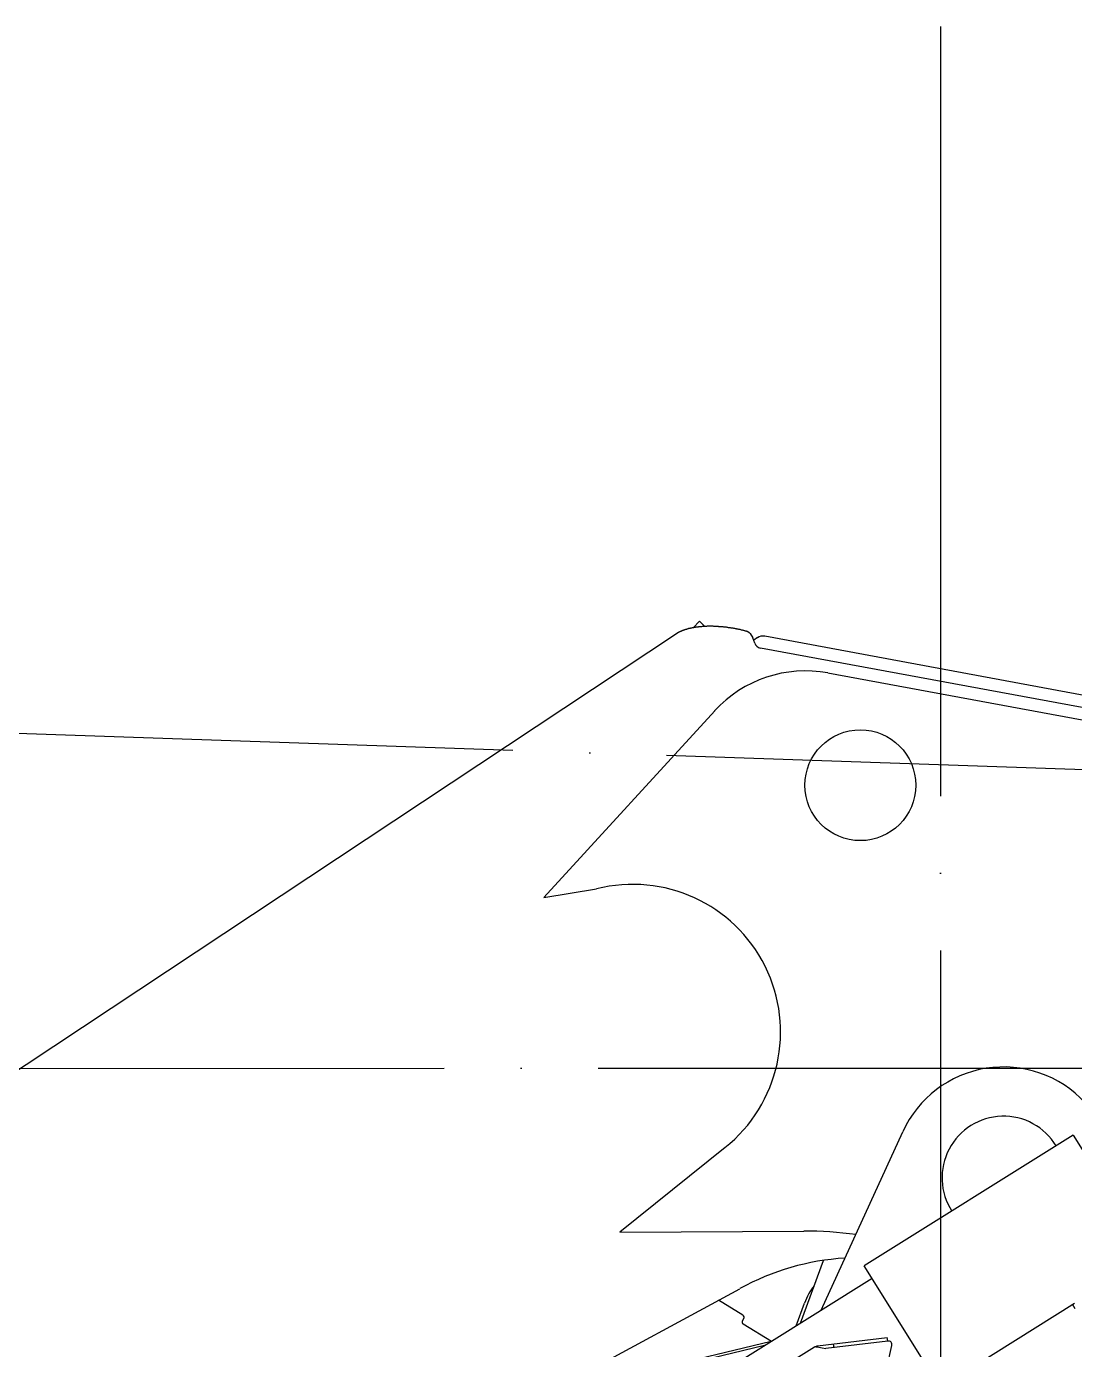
# Model space of a CAD drawing. Header units: millimetres. Extents: x 1084702 to 1166801, y 36632 to 124519.
# Drawn here: x 1097401 to 1098252, y 107416 to 108490 of the extents above; entities that cross this region are included whole.
import ezdxf

# ---------------------------------------------------------------- set-up
doc = ezdxf.new("R2010")
doc.units = ezdxf.units.MM
doc.header["$LTSCALE"] = 250
doc.linetypes.add('CENTER', pattern=[3, 2.5, -0.25, 0, -0.25])
doc.layers.get('0').update_dxf_attribs({"color": 255})

# ---------------------------------------------------------------- blocks, each defined once
blk = doc.blocks.new('PK65002M m platform_side')
at = {"linetype": 'Continuous'}
for p, q in [((-10220.4, 7053.5), (-10225.6, 7048.3)), ((-10216.2, 7049.3), (-10220.4, 7053.5)), ((-11748.7, 6044.3), (-10238.3, 7044)), ((-10179.3, 7043.5), (-10177.1, 7040.1)), ((-10175.7, 7035.8), (-10177.1, 7040.1)), ((-10173.4, 7040.2), (-10176.4, 7038.1)), ((-10173.4, 7040.2), (-10176.4, 7038.1)), ((-10173.4, 7040.2), (-10173.4, 7040.2)), ((-9694.6, 6953.7), (-10167.5, 7041.4)), ((-9603, 6926.5), (-10171.1, 7031.8)), ((-9604.8, 6916.7), (-10116.3, 7011.5)), ((-10208.2, 6980.8), (-10347, 6829.3)), ((-10347, 6829.3), (-10304.2, 6836.2)), ((-10121.6, 6494.2), (-10055.5, 6639.1)), ((-9917.1, 6636.2), (-10086.7, 6530.2)), ((-9917.1, 6636.2), (-9876.2, 6570.7)), ((-10199.8, 6626.2), (-10285.2, 6557.6)), ((-10285.2, 6557.6), (-10135.8, 6558.4)), ((-10138.4, 6483.7), (-10119.8, 6534.7)), ((-10080.3, 6520), (-10333.5, 6361.8)), ((-10025.2, 6431.7), (-10086.7, 6530.2)), ((-11120, 6006.9), (-10187.8, 6511.7)), ((-11758.7, 5348.5), (-9916, 6499.9)), ((-10185.3, 6490.2), (-10205.1, 6502.3)), ((-10142, 6481.5), (-10135.3, 6500)), ((-9915.4, 6495.4), (-9917.6, 6499)), ((-10185.7, 6485.7), (-10184.6, 6487.4)), ((-10162, 6468.9), (-10185, 6483)), ((-10162.2, 6468.8), (-10350.4, 6423.7)), ((-10124.7, 6465.2), (-10068, 6472.1)), ((-10067.6, 6469.1), (-10117.9, 6463)), ((-10111.9, 6466.7), (-10111.5, 6463.7)), ((-10067.6, 6469.1), (-10068, 6472.1)), ((-10127.1, 6464.3), (-11654.7, 5509.8)), ((-10167.6, 6465.5), (-10357.2, 6420)), ((-10126.8, 6464.4), (-10127.1, 6464.3)), ((-10126.4, 6464.4), (-10126.8, 6464.4)), ((-10126, 6464.4), (-10126.4, 6464.4)), ((-10126, 6464.4), (-10123.5, 6464.3)), ((-10124.6, 6464.5), (-10124.7, 6465.2)), ((-10123.5, 6464.3), (-10120.8, 6463.8)), ((-10120.8, 6463.8), (-10117.9, 6463)), ((-10068.5, 6447.1), (-10064.3, 6465.5))]:
    blk.add_line(p, q, dxfattribs=at)
at = {"linetype": 'CENTER'}
blk.add_lwpolyline([(-10024.8, 7536.4), (-10024.8, 4362.9)], dxfattribs=at)
at = {"linetype": 'Continuous'}
for points in [[(-10182.6, 7045.4), (-10183.1, 7045.6), (-10183.6, 7045.7), (-10184, 7045.8), (-10184.5, 7045.9), (-10185, 7046.1), (-10185.5, 7046.2), (-10186, 7046.3), (-10186.5, 7046.4), (-10187, 7046.5), (-10187.5, 7046.7), (-10188, 7046.8), (-10188.6, 7046.9), (-10189.1, 7047), (-10189.6, 7047.1), (-10190.1, 7047.2), (-10190.6, 7047.3), (-10191.2, 7047.4), (-10191.7, 7047.5), (-10192.2, 7047.6), (-10192.7, 7047.7), (-10193.3, 7047.8), (-10193.8, 7047.9), (-10194.3, 7047.9), (-10194.9, 7048), (-10195.4, 7048.1), (-10195.9, 7048.2), (-10196.5, 7048.3), (-10197, 7048.3), (-10197.6, 7048.4), (-10198.1, 7048.5), (-10198.6, 7048.6), (-10199.2, 7048.6), (-10199.7, 7048.7), (-10200.3, 7048.7), (-10200.8, 7048.8), (-10201.4, 7048.9), (-10201.9, 7048.9), (-10202.5, 7049), (-10203, 7049), (-10203.6, 7049.1), (-10204.1, 7049.1), (-10204.7, 7049.1), (-10205.2, 7049.2), (-10205.8, 7049.2), (-10206.3, 7049.2), (-10206.8, 7049.3), (-10207.4, 7049.3), (-10207.9, 7049.3), (-10208.5, 7049.3), (-10209, 7049.3), (-10209.5, 7049.4), (-10210.1, 7049.4), (-10210.6, 7049.4), (-10211.1, 7049.4), (-10211.7, 7049.4), (-10212.2, 7049.4), (-10212.7, 7049.4), (-10213.2, 7049.4), (-10213.8, 7049.4), (-10214.3, 7049.4), (-10214.8, 7049.3), (-10215.3, 7049.3), (-10215.8, 7049.3), (-10216.3, 7049.3), (-10216.8, 7049.3), (-10217.3, 7049.2), (-10217.8, 7049.2), (-10218.3, 7049.2), (-10218.8, 7049.1), (-10219.3, 7049.1), (-10219.8, 7049), (-10220.3, 7049), (-10220.7, 7048.9), (-10221.2, 7048.9), (-10221.7, 7048.8), (-10222.1, 7048.8), (-10222.6, 7048.7), (-10223.1, 7048.7), (-10223.5, 7048.6), (-10224, 7048.5), (-10224.4, 7048.5), (-10224.8, 7048.4), (-10225.3, 7048.3), (-10225.7, 7048.2), (-10226.1, 7048.2), (-10226.6, 7048.1), (-10227, 7048), (-10227.4, 7047.9), (-10227.8, 7047.8), (-10228.2, 7047.7), (-10228.6, 7047.6), (-10229, 7047.5), (-10229.4, 7047.5), (-10229.7, 7047.4), (-10230.1, 7047.3), (-10230.5, 7047.2), (-10230.9, 7047), (-10231.2, 7046.9), (-10231.6, 7046.8), (-10231.9, 7046.7), (-10232.3, 7046.6), (-10232.6, 7046.5), (-10232.9, 7046.4), (-10233.3, 7046.3), (-10233.6, 7046.2), (-10233.9, 7046), (-10234.2, 7045.9), (-10234.5, 7045.8)], [(-10234.5, 7045.8), (-10234.7, 7045.7), (-10234.9, 7045.7), (-10235, 7045.6), (-10235.2, 7045.5), (-10235.3, 7045.5), (-10235.5, 7045.4), (-10235.6, 7045.3), (-10235.8, 7045.3), (-10235.9, 7045.2), (-10236, 7045.2), (-10236.2, 7045.1), (-10236.3, 7045), (-10236.4, 7045), (-10236.6, 7044.9), (-10236.7, 7044.8), (-10236.8, 7044.8), (-10237, 7044.7), (-10237.1, 7044.7), (-10237.2, 7044.6), (-10237.3, 7044.5), (-10237.4, 7044.5), (-10237.6, 7044.4), (-10237.7, 7044.4), (-10237.8, 7044.3), (-10237.9, 7044.2), (-10238, 7044.2), (-10238.1, 7044.1), (-10238.2, 7044), (-10238.3, 7044)], [(-10179.3, 7043.5), (-10179.4, 7043.6), (-10179.5, 7043.7), (-10179.6, 7043.8), (-10179.7, 7043.8), (-10179.8, 7043.9), (-10179.9, 7044), (-10180, 7044.1), (-10180, 7044.1), (-10180.1, 7044.2), (-10180.2, 7044.3), (-10180.3, 7044.3), (-10180.4, 7044.4), (-10180.5, 7044.5), (-10180.6, 7044.5), (-10180.7, 7044.6), (-10180.8, 7044.6), (-10180.9, 7044.7), (-10180.9, 7044.8), (-10181, 7044.8), (-10181.1, 7044.9), (-10181.2, 7044.9), (-10181.3, 7045), (-10181.4, 7045), (-10181.5, 7045), (-10181.6, 7045.1), (-10181.7, 7045.1), (-10181.8, 7045.2), (-10181.9, 7045.2), (-10181.9, 7045.2), (-10182, 7045.3), (-10182.1, 7045.3), (-10182.2, 7045.3), (-10182.3, 7045.4), (-10182.4, 7045.4), (-10182.5, 7045.4), (-10182.6, 7045.4)]]:
    blk.add_lwpolyline(points, dxfattribs=at)
blk.add_circle((-10089.9, 6920.4), 45, dxfattribs=at)
for centre, radius, start, end in [((-10182.8, 7038.2), 6, 18.5004, 18.767), ((-10170, 7037.7), 6, 198.4989, 259.5026), ((-10169, 7033.5), 8, 79.4995, 123.5001), ((-10134.5, 6913.2), 100, 79.5, 137.4932), ((-10274.6, 6720), 119.9, 26.4383, 104.2893), ((-10274.6, 6720), 119.9, 308.5873, 26.4383), ((-9973.6, 6601.7), 90, 42.6609, 155.4728), ((-9973.6, 6601.7), 50, 31.2136, 212.7864), ((-10134.3, 6258.4), 300, 82.1945, 90.2752), ((-10090.8, 6336.8), 200, 93.2947, 119), ((-10088.3, 6482.9), 50, 141.4298, 160), ((-10186.3, 6488.5), 2, 328.5, 58.5), ((-10184, 6484.7), 2, 148.5, 238.5), ((-10067.2, 6466.2), 3, 347, 97), ((-10123.9, 6459.2), 6, 97, 122)]:
    blk.add_arc(centre, radius, start, end, dxfattribs=at)
blk = doc.blocks.new('profil_B4_1')
at = {"linetype": 'CENTER'}
for p, q in [((87529.9, 72023.2), (73400.7, 72500)), ((73351.8, 72015.5), (87618.3, 72021.1))]:
    blk.add_line(p, q, dxfattribs=at)
blk.add_blockref('PK65002M m platform_side', (90405.4, 65327.5), dxfattribs=at)

msp = doc.modelspace()

# ---------------------------------------------------------------- block references
msp.add_blockref('profil_B4_1', (1017763, 35626.5))

doc.saveas('drawing.dxf')
